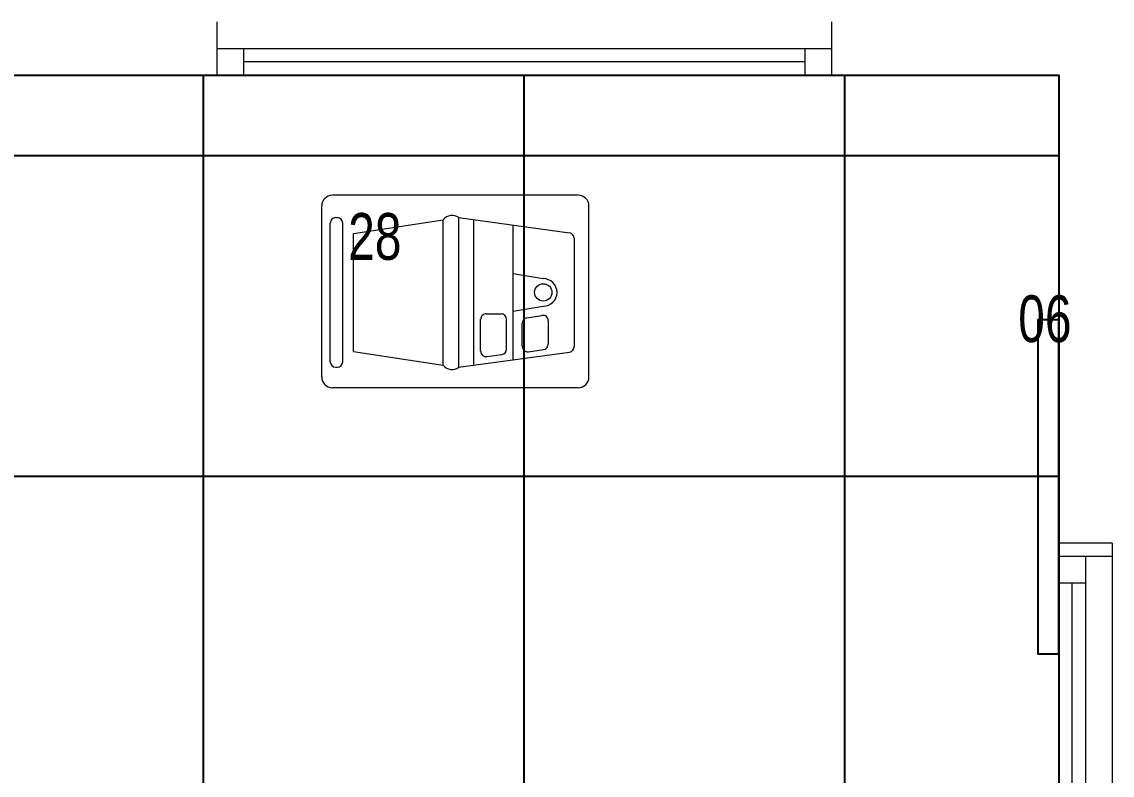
# Model space of a CAD drawing. Extents: x -509638 to 57327, y -29287 to 19916.
# Drawn here: x 12336 to 14376, y -4119 to -2710 of the extents above; entities that cross this region are included whole.
import ezdxf

# ---------------------------------------------------------------- set-up
doc = ezdxf.new("R2010")
doc.units = 0
doc.header["$LTSCALE"] = 0.25
doc.linetypes.add('DASHDOT', pattern=[25.4, 12.7, -6.35, 0, -6.35])
for name, color, linetype, lineweight in [('01-First Floor$0$72_EGR_EQP_TAG', 142, 'Continuous', 5), ('01-First Floor$0$Aluminum', 251, 'Continuous', 5), ('01-First Floor$0$LOADING', 253, 'Continuous', 5), ('01-First Floor$0$Walls', 251, 'Continuous', 5), ('E-LITE-CLNG-CNDT', 6, 'DASHDOT', 35), ('T-CABL-TRAY', 60, 'Continuous', 35)]:
    doc.layers.add(name, color=color, linetype=linetype, lineweight=lineweight)
doc.layers.add('01-First Floor$0$FALSE CEILING', color=251, linetype='Continuous')
doc.styles.add('01-First Floor$0$X3G_ENTITY_257CFD', font='swisscl.ttf', dxfattribs={"height": 200})

# ---------------------------------------------------------------- blocks, each defined once
blk = doc.blocks.new('*X157')
at = {"color": 0}
for p, q in [((5, 3), (5, 3)), ((5, 3), (5, 3)), ((5, 3), (5, 3)), ((5, 3), (5, 3)), ((5, 3), (5, 3)), ((5, 3), (5, 3)), ((5, 3), (5, 3)), ((5, 3), (5, 3)), ((5, 3), (5, 3)), ((5, 3), (5, 3)), ((5, 3), (5, 3)), ((5, 3), (5, 3)), ((5, 3), (5, 3)), ((5, 3), (5, 3)), ((5, 3), (5, 3)), ((5, 3), (5, 3)), ((5, 3), (5, 3)), ((5, 3), (5, 3)), ((5, 3), (5, 3)), ((5, 3), (5, 3)), ((5, 3), (5, 3)), ((5, 3), (5, 3)), ((5, 3), (5, 3)), ((5, 3), (5, 3)), ((5, 3), (5, 3)), ((5, 3), (5, 3)), ((5, 3), (5, 3)), ((5, 3), (5, 3)), ((5, 3), (5, 3)), ((5, 3), (5, 3)), ((5, 3), (5, 3)), ((5, 3), (5, 3)), ((5, 3), (5, 3)), ((5, 3), (5, 3)), ((5, 3), (5, 3)), ((5, 3), (5, 3)), ((5, 3), (5, 3)), ((5, 3), (5, 3)), ((5, 3), (5, 3)), ((5, 3), (5, 3)), ((5, 3), (5, 3)), ((5, 3), (5, 3)), ((5, 3), (5, 3)), ((5, 3), (5, 3)), ((5, 3), (5, 3)), ((5, 3), (5, 3)), ((5, 3), (5, 3)), ((5, 3), (5, 3)), ((5, 3), (5, 3)), ((5, 3), (5, 3)), ((5, 3), (5, 3)), ((5, 3), (5, 3)), ((5, 3), (5, 3)), ((5, 3), (5, 3)), ((5, 3), (5, 3)), ((5, 3), (5, 3)), ((5, 3), (5, 3)), ((5, 3), (5, 3)), ((5, 3), (5, 3)), ((5, 3), (5, 3)), ((5, 3), (5, 3)), ((5, 3), (5, 3)), ((5, 3), (5, 3)), ((5, 3), (5, 3)), ((5, 3), (5, 3)), ((5, 3), (5, 3)), ((6, 3), (5, 3)), ((5, 3), (5, 3)), ((6, 3), (5, 3)), ((5, 3), (5, 3)), ((6, 3), (5, 3)), ((5, 3), (5, 3)), ((6, 3), (5, 3)), ((5, 3), (5, 3)), ((5, 3), (5, 3)), ((5, 3), (5, 3)), ((5, 3), (5, 3)), ((5, 3), (5, 3)), ((5, 3), (5, 3)), ((5, 3), (5, 3)), ((5, 3), (5, 3)), ((5, 3), (5, 3)), ((5, 3), (5, 3)), ((5, 3), (5, 3)), ((5, 3), (5, 3)), ((5, 3), (5, 3)), ((5, 3), (5, 3)), ((5, 3), (5, 3)), ((5, 3), (5, 3)), ((5, 3), (5, 3)), ((5, 3), (5, 3)), ((5, 3), (5, 3)), ((5, 3), (5, 3)), ((5, 3), (5, 3)), ((5, 3), (5, 3)), ((5, 3), (5, 3)), ((6, 3), (6, 3)), ((6, 3), (6, 3)), ((6, 3), (6, 3)), ((6, 3), (6, 3)), ((6, 3), (6, 3)), ((6, 3), (6, 3)), ((6, 3), (6, 3)), ((6, 3), (6, 3)), ((6, 3), (6, 3)), ((6, 3), (6, 3)), ((6, 3), (6, 3)), ((6, 3), (6, 3)), ((6, 3), (6, 3)), ((6, 3), (6, 3)), ((6, 3), (6, 3)), ((6, 3), (6, 3)), ((6, 3), (6, 3)), ((6, 3), (6, 3)), ((6, 3), (6, 3)), ((6, 3), (6, 3)), ((6, 3), (6, 3)), ((6, 3), (6, 3)), ((6, 3), (6, 3)), ((6, 3), (6, 3)), ((6, 3), (6, 3)), ((6, 3), (6, 3)), ((6, 3), (6, 3)), ((6, 3), (6, 3)), ((6, 3), (6, 3)), ((6, 3), (6, 3)), ((6, 3), (6, 3)), ((6, 3), (6, 3)), ((6, 3), (6, 3)), ((6, 3), (6, 3)), ((6, 3), (6, 3)), ((6, 3), (6, 3)), ((6, 3), (6, 3)), ((6, 3), (6, 3)), ((6, 3), (6, 3)), ((6, 3), (6, 3)), ((6, 3), (6, 3)), ((6, 3), (6, 3)), ((6, 3), (6, 3)), ((6, 3), (6, 3)), ((6, 3), (6, 3)), ((6, 3), (6, 3)), ((6, 3), (6, 3)), ((6, 3), (6, 3)), ((6, 3), (6, 3)), ((6, 3), (6, 3)), ((6, 3), (6, 3)), ((6, 3), (6, 3)), ((6, 3), (6, 3)), ((6, 3), (6, 3)), ((6, 3), (6, 3)), ((6, 3), (6, 3)), ((6, 3), (6, 3)), ((6, 3), (6, 3)), ((6, 3), (6, 3)), ((6, 3), (6, 3)), ((6, 3), (6, 3)), ((6, 3), (6, 3)), ((6, 3), (6, 3)), ((6, 3), (6, 3)), ((6, 3), (6, 3)), ((6, 3), (6, 3)), ((6, 3), (6, 3)), ((6, 3), (6, 3)), ((6, 3), (6, 3)), ((6, 3), (6, 3)), ((6, 3), (6, 3)), ((6, 3), (6, 3)), ((6, 3), (6, 3)), ((6, 3), (6, 3)), ((6, 3), (6, 3)), ((6, 3), (6, 3)), ((6, 3), (6, 3)), ((6, 3), (6, 3)), ((6, 3), (6, 3)), ((6, 3), (6, 3)), ((6, 3), (6, 3)), ((6, 3), (6, 3)), ((6, 3), (6, 3)), ((6, 3), (6, 3)), ((6, 3), (6, 3)), ((6, 3), (6, 3)), ((6, 3), (6, 3)), ((6, 3), (6, 3)), ((6, 3), (6, 3)), ((6, 3), (6, 3)), ((6, 3), (6, 3)), ((6, 3), (6, 3)), ((6, 3), (6, 3)), ((6, 3), (6, 3)), ((6, 3), (6, 3)), ((6, 3), (6, 3)), ((6, 3), (6, 3)), ((6, 3), (6, 3)), ((6, 3), (6, 3)), ((6, 3), (6, 3)), ((6, 3), (6, 3)), ((6, 3), (6, 3)), ((6, 3), (6, 3)), ((6, 3), (6, 3)), ((6, 3), (6, 3)), ((6, 3), (6, 3)), ((6, 3), (6, 3)), ((6, 3), (6, 3)), ((6, 3), (6, 3)), ((6, 3), (6, 3)), ((6, 3), (6, 3)), ((6, 3), (6, 3)), ((6, 3), (6, 3)), ((6, 3), (6, 3)), ((6, 3), (6, 3)), ((6, 3), (6, 3)), ((6, 3), (6, 3)), ((6, 3), (6, 3)), ((6, 3), (6, 3)), ((6, 3), (6, 3)), ((6, 3), (6, 3)), ((6, 3), (6, 3)), ((6, 3), (6, 3)), ((6, 3), (6, 3)), ((6, 3), (6, 3)), ((6, 3), (6, 3)), ((6, 3), (6, 3)), ((6, 3), (6, 3)), ((6, 3), (6, 3)), ((6, 3), (6, 3)), ((6, 3), (6, 3)), ((6, 3), (6, 3)), ((6, 3), (6, 3)), ((6, 3), (6, 3)), ((6, 3), (6, 3)), ((6, 3), (6, 3)), ((6, 3), (6, 3)), ((6, 3), (6, 3)), ((6, 3), (6, 3)), ((6, 3), (6, 3)), ((6, 3), (6, 3)), ((6, 3), (6, 3)), ((6, 3), (6, 3)), ((6, 3), (6, 3)), ((6, 3), (6, 3)), ((6, 3), (6, 3)), ((6, 3), (6, 3)), ((6, 3), (6, 3)), ((6, 3), (6, 3)), ((6, 3), (6, 3)), ((6, 3), (6, 3)), ((6, 3), (6, 3)), ((6, 3), (6, 3)), ((6, 3), (6, 3)), ((6, 3), (6, 3)), ((6, 3), (6, 3)), ((6, 3), (6, 3)), ((6, 3), (6, 3)), ((6, 3), (6, 3)), ((6, 3), (6, 3)), ((6, 3), (6, 3)), ((6, 3), (6, 3)), ((6, 3), (6, 3)), ((6, 3), (6, 3)), ((6, 3), (6, 3)), ((6, 3), (6, 3)), ((6, 3), (6, 3)), ((6, 3), (6, 3)), ((6, 3), (6, 3)), ((6, 3), (6, 3)), ((6, 3), (6, 3)), ((6, 3), (6, 3)), ((6, 3), (6, 3)), ((6, 3), (6, 3)), ((6, 3), (6, 3)), ((6, 3), (6, 3)), ((6, 3), (6, 3)), ((6, 3), (6, 3)), ((6, 3), (6, 3)), ((6, 3), (6, 3)), ((6, 3), (6, 3)), ((6, 3), (6, 3)), ((6, 3), (6, 3)), ((6, 3), (6, 3)), ((6, 3), (6, 3)), ((6, 3), (6, 3)), ((6, 3), (6, 3)), ((6, 3), (6, 3)), ((6, 3), (6, 3)), ((6, 3), (6, 3)), ((6, 3), (6, 3)), ((6, 3), (6, 3)), ((6, 3), (6, 3)), ((6, 3), (6, 3)), ((6, 3), (6, 3)), ((6, 3), (6, 3)), ((6, 3), (6, 3)), ((6, 3), (6, 3)), ((6, 3), (6, 3)), ((6, 3), (6, 3)), ((6, 3), (6, 3)), ((6, 3), (6, 3)), ((6, 3), (6, 3)), ((6, 3), (6, 3)), ((6, 3), (5, 3)), ((6, 3), (5, 3)), ((6, 3), (5, 3)), ((6, 3), (5, 3)), ((6, 3), (5, 3)), ((6, 3), (6, 3)), ((6, 3), (6, 3)), ((6, 3), (6, 3)), ((6, 3), (6, 3)), ((6, 3), (6, 3)), ((6, 3), (6, 3)), ((6, 3), (6, 3)), ((6, 3), (6, 3)), ((6, 3), (6, 3)), ((6, 3), (6, 3)), ((6, 3), (6, 3)), ((6, 3), (6, 3)), ((6, 3), (6, 3)), ((6, 3), (6, 3)), ((6, 3), (6, 3)), ((6, 3), (6, 3)), ((6, 3), (6, 3)), ((6, 3), (6, 3)), ((6, 3), (6, 3)), ((6, 3), (6, 3)), ((6, 3), (6, 3)), ((6, 3), (6, 3)), ((6, 3), (6, 3)), ((6, 3), (6, 3)), ((6, 3), (6, 3)), ((6, 3), (6, 3)), ((6, 3), (6, 3)), ((6, 3), (6, 3)), ((6, 3), (6, 3)), ((6, 3), (6, 3)), ((6, 3), (6, 3)), ((6, 3), (6, 3)), ((6, 3), (6, 3)), ((6, 3), (6, 3)), ((6, 3), (6, 3)), ((6, 3), (6, 3)), ((6, 3), (6, 3)), ((6, 3), (6, 3)), ((6, 3), (6, 3)), ((6, 3), (6, 3)), ((6, 3), (6, 3)), ((6, 3), (6, 3)), ((6, 3), (6, 3)), ((6, 3), (6, 3)), ((6, 3), (6, 3)), ((6, 3), (6, 3)), ((6, 3), (6, 3)), ((6, 3), (6, 3)), ((6, 3), (6, 3)), ((6, 3), (6, 3)), ((6, 3), (6, 3)), ((6, 3), (6, 3)), ((6, 3), (6, 3)), ((6, 3), (6, 3)), ((6, 3), (6, 3)), ((6, 3), (6, 3)), ((6, 3), (6, 3)), ((6, 3), (6, 3)), ((6, 3), (6, 3)), ((6, 3), (6, 3)), ((6, 3), (6, 3)), ((6, 3), (6, 3)), ((6, 3), (6, 3)), ((6, 3), (6, 3)), ((6, 3), (6, 3)), ((6, 3), (6, 3)), ((6, 3), (6, 3)), ((6, 3), (6, 3)), ((6, 3), (6, 3)), ((6, 3), (6, 3)), ((6, 3), (6, 3)), ((6, 3), (6, 3)), ((6, 3), (6, 3)), ((6, 3), (6, 3)), ((6, 3), (6, 3)), ((6, 3), (6, 3)), ((6, 3), (6, 3)), ((6, 3), (6, 3)), ((6, 3), (6, 3)), ((6, 3), (6, 3)), ((6, 3), (6, 3)), ((6, 3), (6, 3)), ((6, 3), (6, 3)), ((6, 3), (6, 3)), ((6, 3), (6, 3)), ((6, 3), (6, 3)), ((6, 3), (6, 3)), ((6, 3), (6, 3)), ((6, 3), (6, 3)), ((6, 3), (6, 3)), ((6, 3), (6, 3)), ((6, 3), (6, 3)), ((6, 3), (6, 3)), ((6, 3), (6, 3)), ((6, 3), (6, 3)), ((6, 3), (6, 3)), ((6, 3), (6, 3)), ((6, 3), (6, 3)), ((6, 3), (6, 3)), ((6, 3), (6, 3)), ((6, 3), (6, 3)), ((6, 3), (6, 3)), ((6, 3), (6, 3)), ((6, 3), (6, 3)), ((6, 3), (6, 3)), ((6, 3), (6, 3)), ((6, 3), (6, 3)), ((6, 3), (6, 3)), ((6, 3), (6, 3)), ((6, 3), (6, 3)), ((6, 3), (6, 3)), ((6, 3), (6, 3)), ((6, 3), (6, 3)), ((6, 3), (6, 3)), ((6, 3), (6, 3)), ((6, 3), (6, 3)), ((6, 3), (6, 3)), ((6, 3), (6, 3)), ((6, 3), (6, 3)), ((6, 3), (6, 3)), ((6, 3), (6, 3)), ((6, 3), (6, 3)), ((6, 3), (6, 3)), ((6, 3), (6, 3)), ((6, 3), (6, 3)), ((6, 3), (6, 3)), ((6, 3), (6, 3)), ((6, 3), (6, 3)), ((6, 3), (6, 3)), ((6, 3), (6, 3)), ((6, 3), (6, 3)), ((6, 3), (6, 3)), ((6, 3), (6, 3)), ((6, 3), (6, 3)), ((6, 3), (6, 3)), ((6, 3), (6, 3)), ((6, 3), (6, 3)), ((6, 3), (6, 3)), ((6, 3), (6, 3)), ((6, 3), (6, 3)), ((6, 3), (6, 3)), ((6, 3), (6, 3)), ((6, 3), (6, 3)), ((6, 3), (6, 3)), ((6, 3), (6, 3)), ((6, 3), (6, 3)), ((6, 3), (6, 3)), ((6, 3), (6, 3)), ((6, 3), (6, 3)), ((6, 3), (6, 3)), ((6, 3), (6, 3)), ((6, 3), (6, 3)), ((6, 3), (6, 3)), ((6, 3), (6, 3)), ((6, 3), (6, 3)), ((6, 3), (6, 3)), ((6, 3), (6, 3)), ((6, 3), (6, 3)), ((6, 3), (6, 3)), ((6, 3), (6, 3)), ((6, 3), (6, 3)), ((6, 3), (6, 3)), ((6, 3), (6, 3)), ((6, 3), (6, 3)), ((6, 3), (6, 3)), ((6, 3), (6, 3)), ((6, 3), (6, 3)), ((6, 3), (6, 3)), ((6, 3), (6, 3)), ((6, 3), (6, 3)), ((6, 3), (6, 3)), ((6, 3), (6, 3)), ((6, 3), (6, 3)), ((6, 3), (6, 3)), ((6, 3), (6, 3)), ((6, 3), (6, 3)), ((6, 3), (6, 3)), ((6, 3), (6, 3)), ((6, 3), (6, 3)), ((6, 3), (6, 3)), ((6, 3), (6, 3)), ((6, 3), (6, 3)), ((6, 3), (6, 3)), ((6, 3), (6, 3)), ((6, 3), (6, 3)), ((6, 3), (6, 3)), ((6, 3), (6, 3)), ((6, 3), (6, 3)), ((6, 3), (6, 3)), ((6, 3), (6, 3)), ((6, 3), (6, 3)), ((6, 3), (6, 3)), ((6, 3), (6, 3)), ((6, 3), (6, 3)), ((6, 3), (6, 3)), ((6, 3), (6, 3)), ((6, 3), (6, 3)), ((6, 3), (6, 3)), ((6, 3), (6, 3)), ((6, 3), (6, 3)), ((6, 3), (6, 3)), ((6, 3), (6, 3)), ((6, 3), (6, 3)), ((6, 3), (6, 3)), ((6, 3), (6, 3)), ((6, 3), (6, 3)), ((6, 3), (6, 3)), ((6, 3), (6, 3)), ((6, 3), (6, 3)), ((6, 3), (6, 3)), ((6, 3), (6, 3)), ((6, 3), (6, 3)), ((6, 3), (6, 3)), ((6, 3), (6, 3)), ((6, 3), (6, 3)), ((6, 3), (6, 3)), ((6, 3), (6, 3)), ((6, 3), (6, 3)), ((6, 3), (6, 3)), ((6, 3), (6, 3)), ((6, 3), (6, 3)), ((6, 3), (6, 3)), ((6, 3), (6, 3)), ((6, 3), (6, 3)), ((6, 3), (6, 3)), ((6, 3), (6, 3)), ((6, 3), (6, 3)), ((6, 3), (6, 3)), ((6, 3), (6, 3)), ((6, 3), (6, 3)), ((6, 3), (6, 3)), ((6, 3), (6, 3)), ((6, 3), (6, 3)), ((6, 3), (6, 3)), ((6, 3), (6, 3)), ((6, 3), (6, 3)), ((6, 3), (6, 3)), ((6, 3), (6, 3)), ((6, 3), (6, 3)), ((6, 3), (6, 3)), ((6, 3), (6, 3)), ((6, 3), (6, 3)), ((6, 3), (6, 3)), ((6, 3), (6, 3)), ((6, 3), (6, 3)), ((6, 3), (6, 3)), ((6, 3), (6, 3)), ((6, 3), (6, 3)), ((6, 3), (6, 3)), ((6, 3), (6, 3)), ((6, 3), (6, 3)), ((6, 3), (6, 3)), ((6, 3), (6, 3)), ((6, 3), (6, 3)), ((6, 3), (6, 3)), ((6, 3), (6, 3)), ((6, 3), (6, 3)), ((6, 3), (6, 3)), ((6, 3), (6, 3)), ((6, 3), (6, 3)), ((6, 3), (6, 3)), ((6, 3), (6, 3)), ((6, 3), (6, 3)), ((6, 3), (6, 3)), ((6, 3), (6, 3)), ((6, 3), (6, 3)), ((6, 3), (6, 3)), ((6, 3), (6, 3)), ((6, 3), (6, 3)), ((6, 3), (6, 3)), ((6, 3), (6, 3)), ((6, 3), (6, 3)), ((6, 3), (6, 3)), ((6, 3), (6, 3)), ((6, 3), (6, 3)), ((6, 3), (6, 3)), ((6, 3), (6, 3)), ((6, 3), (6, 3)), ((6, 3), (6, 3)), ((6, 3), (6, 3)), ((6, 3), (6, 3)), ((6, 3), (6, 3)), ((6, 3), (6, 3)), ((6, 3), (6, 3)), ((6, 3), (6, 3)), ((6, 3), (6, 3)), ((6, 3), (6, 3)), ((6, 3), (6, 3)), ((6, 3), (6, 3)), ((6, 3), (6, 3)), ((6, 3), (6, 3)), ((6, 3), (6, 3)), ((6, 3), (6, 3)), ((6, 3), (6, 3)), ((6, 3), (6, 3)), ((6, 3), (6, 3)), ((6, 3), (6, 3)), ((6, 3), (6, 3)), ((6, 3), (6, 3)), ((6, 3), (6, 3)), ((6, 3), (6, 3)), ((6, 3), (6, 3)), ((6, 3), (6, 3)), ((6, 3), (6, 3)), ((6, 3), (6, 3)), ((6, 3), (6, 3)), ((6, 3), (6, 3)), ((6, 3), (6, 3)), ((6, 3), (6, 3)), ((6, 3), (6, 3)), ((6, 3), (6, 3)), ((6, 3), (6, 3)), ((6, 3), (6, 3)), ((6, 3), (6, 3)), ((6, 3), (6, 3)), ((6, 3), (6, 3)), ((6, 3), (6, 3))]:
    blk.add_line(p, q, dxfattribs=at)
blk = doc.blocks.new('*X158')
at = {"color": 0}
for p, q in [((13, 1), (13, 1)), ((13, 1), (13, 1)), ((13, 1), (13, 1)), ((13, 1), (13, 1)), ((13, 1), (13, 1)), ((13, 1), (13, 1)), ((13, 1), (13, 1)), ((13, 1), (13, 1)), ((13, 1), (13, 1)), ((13, 1), (13, 1)), ((13, 1), (13, 1)), ((13, 1), (13, 1)), ((13, 1), (13, 1)), ((13, 1), (13, 1)), ((13, 1), (13, 1)), ((13, 1), (14, 1)), ((13, 1), (14, 1)), ((13, 1), (14, 1)), ((13, 1), (13, 1)), ((13, 1), (13, 1)), ((13, 1), (13, 1)), ((13, 1), (13, 1)), ((13, 1), (13, 1)), ((13, 1), (13, 1)), ((13, 1), (13, 1)), ((13, 1), (13, 1)), ((13, 1), (13, 1)), ((13, 1), (13, 1)), ((13, 1), (13, 1)), ((13, 1), (13, 1)), ((13, 1), (13, 1)), ((13, 1), (13, 1)), ((13, 1), (13, 1)), ((13, 1), (13, 1)), ((13, 1), (13, 1)), ((13, 1), (13, 1)), ((13, 1), (13, 1)), ((13, 1), (13, 1)), ((13, 1), (13, 1)), ((13, 1), (13, 1)), ((13, 1), (13, 1)), ((13, 1), (13, 1)), ((13, 1), (13, 1)), ((13, 1), (13, 1)), ((13, 1), (13, 1)), ((13, 1), (13, 1)), ((13, 1), (13, 1)), ((13, 1), (13, 1)), ((13, 1), (13, 1)), ((13, 1), (13, 1)), ((13, 1), (13, 1)), ((13, 1), (13, 1)), ((13, 1), (13, 1)), ((13, 1), (13, 1)), ((13, 1), (13, 1)), ((13, 1), (13, 1)), ((13, 1), (13, 1)), ((13, 1), (13, 1)), ((13, 1), (13, 1)), ((13, 1), (13, 1)), ((13, 1), (13, 1)), ((13, 1), (13, 1)), ((13, 1), (13, 1)), ((13, 1), (13, 1)), ((13, 1), (13, 1)), ((13, 1), (13, 1)), ((13, 1), (13, 1)), ((13, 1), (13, 1)), ((13, 1), (13, 1)), ((13, 1), (13, 1)), ((13, 1), (13, 1)), ((13, 1), (13, 1)), ((13, 1), (13, 1)), ((13, 1), (13, 1)), ((13, 1), (13, 1)), ((13, 1), (13, 1)), ((13, 1), (13, 1)), ((13, 1), (13, 1)), ((13, 1), (13, 1)), ((13, 1), (13, 1)), ((13, 1), (13, 1)), ((13, 1), (13, 1)), ((13, 1), (13, 1)), ((13, 1), (13, 1)), ((13, 1), (13, 1)), ((13, 1), (13, 1)), ((13, 1), (13, 1)), ((13, 1), (13, 1)), ((13, 1), (13, 1)), ((13, 1), (13, 1)), ((13, 1), (13, 1)), ((13, 1), (13, 1)), ((13, 1), (13, 1)), ((13, 1), (13, 1)), ((13, 1), (13, 1)), ((13, 1), (13, 1)), ((13, 1), (13, 1)), ((13, 1), (13, 1)), ((13, 1), (13, 1)), ((13, 1), (13, 1)), ((13, 1), (13, 1)), ((13, 1), (13, 1)), ((13, 1), (13, 1)), ((13, 1), (13, 1)), ((13, 1), (13, 1)), ((13, 1), (13, 1)), ((13, 1), (13, 1)), ((13, 1), (13, 1)), ((13, 1), (13, 1)), ((13, 1), (13, 1)), ((13, 1), (13, 1)), ((13, 1), (13, 1)), ((13, 1), (13, 1)), ((13, 1), (13, 1)), ((13, 1), (13, 1)), ((13, 1), (13, 1)), ((13, 1), (13, 1)), ((13, 1), (13, 1)), ((13, 1), (13, 1)), ((13, 1), (13, 1)), ((13, 1), (13, 1)), ((13, 1), (13, 1)), ((13, 1), (13, 1)), ((13, 1), (14, 1)), ((13, 0), (13, 0)), ((13, 0), (13, 0)), ((13, 0), (13, 0)), ((13, 0), (13, 0)), ((13, 0), (13, 0)), ((13, 0), (13, 0)), ((13, 0), (13, 0)), ((13, 0), (13, 0)), ((13, 0), (13, 0)), ((13, 0), (13, 0)), ((13, 0), (13, 0)), ((13, 0), (13, 0)), ((13, 0), (13, 0)), ((13, 0), (13, 0)), ((13, 0), (13, 0)), ((13, 0), (13, 0)), ((13, 0), (13, 0)), ((13, 0), (13, 0)), ((13, 0), (13, 0)), ((13, 0), (13, 0)), ((13, 0), (13, 0)), ((13, 0), (13, 0)), ((13, 0), (13, 0)), ((13, 0), (13, 0)), ((13, 0), (13, 0)), ((13, 0), (13, 0)), ((13, 0), (13, 0)), ((13, 0), (13, 0)), ((13, 0), (13, 0)), ((13, 0), (13, 0)), ((13, 0), (13, 0)), ((13, 0), (13, 0)), ((13, 0), (13, 0)), ((13, 0), (13, 0)), ((13, 0), (13, 0)), ((13, 0), (13, 0)), ((13, 0), (13, 0)), ((13, 0), (13, 0)), ((13, 0), (13, 0)), ((13, 0), (13, 0)), ((13, 0), (13, 0)), ((13, 0), (13, 0)), ((13, 0), (13, 0)), ((13, 0), (13, 0)), ((13, 0), (13, 0)), ((13, 0), (13, 0)), ((13, 0), (13, 0)), ((13, 0), (13, 0)), ((13, 0), (14, 0)), ((13, 0), (14, 0)), ((13, 0), (13, 0)), ((13, 0), (14, 0)), ((14, 1), (14, 1)), ((14, 1), (14, 1)), ((14, 1), (14, 1)), ((14, 1), (14, 1)), ((14, 1), (14, 1)), ((14, 1), (14, 1)), ((14, 1), (14, 1)), ((14, 1), (14, 1)), ((14, 1), (14, 1)), ((14, 1), (14, 1)), ((14, 1), (14, 1)), ((14, 1), (14, 1)), ((14, 1), (14, 1)), ((14, 1), (14, 1)), ((14, 1), (14, 1)), ((14, 1), (14, 1)), ((14, 1), (14, 1)), ((14, 1), (14, 1)), ((14, 1), (14, 1)), ((14, 1), (14, 1)), ((14, 1), (14, 1)), ((14, 1), (14, 1)), ((14, 1), (14, 1)), ((14, 1), (14, 1)), ((14, 1), (14, 1)), ((14, 1), (14, 1)), ((14, 1), (14, 1)), ((14, 1), (14, 1)), ((14, 1), (14, 1)), ((14, 1), (14, 1)), ((14, 1), (14, 1)), ((14, 1), (14, 1)), ((14, 1), (14, 1)), ((14, 1), (14, 1)), ((14, 1), (14, 1)), ((14, 1), (14, 1)), ((14, 1), (14, 1)), ((14, 1), (14, 1)), ((14, 1), (14, 1)), ((14, 1), (14, 1)), ((14, 1), (14, 1)), ((14, 1), (14, 1)), ((14, 1), (14, 1)), ((14, 1), (14, 1)), ((14, 1), (14, 1)), ((14, 1), (14, 1)), ((14, 1), (14, 1)), ((14, 1), (14, 1)), ((14, 1), (14, 1)), ((14, 1), (14, 1)), ((14, 1), (14, 1)), ((14, 1), (14, 1)), ((14, 1), (14, 1)), ((14, 1), (14, 1)), ((14, 1), (14, 1)), ((14, 1), (14, 1)), ((14, 1), (14, 1)), ((14, 1), (14, 1)), ((14, 1), (14, 1)), ((14, 1), (14, 1)), ((14, 1), (14, 1)), ((14, 1), (14, 1)), ((14, 1), (14, 1)), ((14, 1), (14, 1)), ((14, 1), (14, 1)), ((14, 1), (14, 1)), ((14, 1), (14, 1)), ((14, 1), (14, 1)), ((14, 1), (14, 1)), ((14, 1), (14, 1)), ((14, 1), (14, 1)), ((14, 1), (14, 1)), ((14, 1), (14, 1)), ((14, 1), (14, 1)), ((14, 1), (14, 1)), ((14, 1), (14, 1)), ((14, 1), (14, 1)), ((14, 1), (14, 1)), ((14, 1), (14, 1)), ((14, 1), (14, 1)), ((14, 1), (14, 1)), ((14, 1), (14, 1)), ((14, 1), (14, 1)), ((14, 1), (14, 1)), ((14, 1), (14, 1)), ((14, 1), (14, 1)), ((14, 1), (14, 1)), ((14, 1), (14, 1)), ((14, 1), (14, 1)), ((14, 1), (14, 1)), ((14, 1), (14, 1)), ((14, 1), (14, 1)), ((14, 1), (14, 1)), ((14, 1), (14, 1)), ((14, 0), (14, 0)), ((14, 0), (14, 0)), ((14, 0), (14, 0)), ((14, 0), (14, 0)), ((14, 0), (14, 0)), ((14, 0), (14, 0)), ((14, 0), (14, 0)), ((14, 0), (14, 0)), ((14, 0), (14, 0)), ((14, 0), (14, 0)), ((14, 0), (14, 0)), ((14, 0), (14, 0)), ((14, 0), (14, 0)), ((14, 0), (14, 0)), ((14, 0), (14, 0)), ((14, 0), (14, 0)), ((14, 0), (14, 0)), ((14, 0), (14, 0)), ((14, 0), (14, 0)), ((14, 0), (14, 0)), ((14, 0), (14, 0)), ((14, 0), (14, 0)), ((14, 0), (14, 0)), ((14, 0), (14, 0)), ((14, 0), (14, 0)), ((14, 0), (14, 0)), ((14, 0), (14, 0)), ((14, 0), (14, 0)), ((14, 0), (14, 0)), ((14, 0), (14, 0)), ((14, 0), (14, 0)), ((14, 0), (14, 0)), ((14, 0), (14, 0)), ((14, 0), (14, 0)), ((14, 0), (14, 0)), ((14, 0), (14, 0)), ((14, 0), (14, 0)), ((14, 0), (14, 0)), ((14, 0), (14, 0)), ((14, 0), (14, 0)), ((14, 0), (14, 0)), ((14, 0), (14, 0)), ((14, 0), (14, 0)), ((14, 0), (14, 0)), ((14, 0), (14, 0)), ((14, 0), (14, 0)), ((14, 0), (14, 0)), ((14, 0), (14, 0)), ((13, 0), (13, 0)), ((13, 0), (14, 0)), ((13, 0), (13, 0)), ((13, 0), (14, 0)), ((13, 0), (13, 0)), ((13, 0), (14, 0)), ((13, 0), (13, 0)), ((13, 0), (13, 0)), ((13, 0), (13, 0)), ((13, 0), (13, 0)), ((13, 0), (14, 0)), ((13, 0), (13, 0)), ((13, 0), (14, 0)), ((13, 0), (13, 0)), ((13, 0), (14, 0)), ((13, 0), (13, 0)), ((13, 0), (14, 0)), ((13, 0), (13, 0)), ((13, 0), (14, 0)), ((13, 0), (13, 0)), ((13, 0), (14, 0)), ((13, 0), (13, 0)), ((13, 0), (14, 0)), ((13, 0), (13, 0)), ((13, 0), (13, 0)), ((13, 0), (13, 0)), ((13, 0), (14, 0)), ((13, 0), (13, 0)), ((13, 0), (14, 0)), ((13, 0), (13, 0)), ((13, 0), (14, 0)), ((13, 0), (13, 0)), ((13, 0), (14, 0)), ((13, 0), (13, 0)), ((13, 0), (13, 0)), ((13, 0), (13, 0)), ((13, 0), (13, 0)), ((13, 0), (13, 0)), ((13, 0), (13, 0)), ((13, 0), (13, 0)), ((13, 0), (13, 0)), ((13, 0), (13, 0)), ((13, 0), (13, 0)), ((13, 0), (13, 0)), ((13, 0), (13, 0)), ((13, 0), (13, 0)), ((13, 0), (13, 0)), ((13, 0), (13, 0)), ((13, 0), (13, 0)), ((13, 0), (13, 0)), ((13, 0), (13, 0)), ((13, 0), (13, 0)), ((13, 0), (13, 0)), ((13, 0), (13, 0)), ((13, 0), (13, 0)), ((13, 0), (13, 0)), ((13, 0), (13, 0)), ((13, 0), (13, 0)), ((13, 0), (13, 0)), ((13, 0), (13, 0)), ((13, 0), (13, 0)), ((13, 0), (13, 0)), ((13, 0), (13, 0)), ((13, 0), (13, 0)), ((13, -1), (13, -1)), ((13, -1), (13, -1)), ((13, -1), (13, -1)), ((13, -1), (13, -1)), ((13, -1), (13, -1)), ((13, -1), (14, -1)), ((13, -1), (13, -1)), ((14, 0), (14, 0)), ((14, 0), (14, 0)), ((14, 0), (14, 0)), ((14, 0), (14, 0)), ((14, 0), (14, 0)), ((14, 0), (14, 0)), ((14, 0), (14, 0)), ((14, 0), (14, 0)), ((14, 0), (14, 0)), ((14, 0), (14, 0)), ((14, 0), (14, 0)), ((14, 0), (14, 0)), ((14, 0), (14, 0)), ((14, 0), (14, 0)), ((14, 0), (14, 0)), ((13, 0), (14, 0)), ((14, 0), (14, 0)), ((14, 0), (14, 0)), ((14, 0), (14, 0)), ((14, 0), (14, 0)), ((14, 0), (14, 0)), ((14, 0), (14, 0)), ((14, 0), (14, 0)), ((14, 0), (14, 0)), ((14, 0), (14, 0)), ((14, 0), (14, 0)), ((14, 0), (14, 0)), ((14, 0), (14, 0)), ((14, 0), (14, 0)), ((14, 0), (14, 0)), ((14, 0), (14, 0)), ((14, 0), (14, 0)), ((14, 0), (14, 0)), ((14, 0), (14, 0)), ((14, 0), (14, 0)), ((14, 0), (14, 0)), ((14, 0), (14, 0)), ((14, 0), (14, 0)), ((14, 0), (14, 0)), ((14, 0), (14, 0)), ((14, 0), (14, 0)), ((14, 0), (14, 0)), ((14, 0), (14, 0)), ((14, 0), (14, 0)), ((14, 0), (14, 0)), ((14, 0), (14, 0)), ((14, 0), (14, 0)), ((14, 0), (14, 0)), ((14, 0), (14, 0)), ((14, 0), (14, 0)), ((14, -1), (14, -1)), ((14, -1), (14, -1)), ((14, -1), (14, -1)), ((14, -1), (14, -1)), ((14, -1), (14, -1))]:
    blk.add_line(p, q, dxfattribs=at)
blk = doc.blocks.new('01-First Floor$0$ME13380B-P')
for p, q in [((-0.16, 0.5), (0.16, 0.5)), ((-0.18, 0.02), (-0.18, 0.48)), ((-0.1418, 0.4738), (-0.1418, 0.4709)), ((-0.1316, 0.484), (0.1279, 0.484)), ((0.1382, 0.4738), (0.1382, 0.4709)), ((0.18, 0.02), (0.18, 0.48)), ((-0.1316, 0.4607), (0.1279, 0.4607)), ((-0.1121, 0.4407), (-0.1379, 0.2729)), ((-0.1121, 0.4407), (0.1084, 0.4407)), ((0.1084, 0.4407), (0.1342, 0.2729)), ((-0.1379, 0.2729), (0.1342, 0.2729)), ((-0.1418, 0.244), (-0.1133, 0.0362)), ((-0.1417, 0.2432), (0.138, 0.2432)), ((0.1382, 0.244), (0.1096, 0.0362)), ((-0.1379, 0.2151), (0.1342, 0.2151)), ((-0.122, 0.1909), (-0.1181, 0.163)), ((-0.1118, 0.2026), (-0.0521, 0.2026)), ((-0.0418, 0.1923), (-0.0418, 0.1644)), ((-0.108, 0.1541), (-0.0521, 0.1541)), ((-0.1278, 0.1416), (0.1241, 0.1416)), ((-0.1026, 0.1248), (-0.0597, 0.1248)), ((-0.0371, 0.1416), (-0.0277, 0.0855)), ((0.0334, 0.1416), (0.024, 0.0855)), ((-0.1128, 0.1131), (-0.1089, 0.0849)), ((-0.0496, 0.1162), (-0.0448, 0.088)), ((-0.0549, 0.076), (-0.0988, 0.076)), ((-0.1032, 0.0273), (0.0995, 0.0273)), ((-0.16, 0), (0.16, 0))]:
    blk.add_line(p, q)
for points in [[(0.1084, 0.4407), (0.1084, 0.4407), (0.1084, 0.4407), (0.1084, 0.4407), (0.1084, 0.4407), (0.1084, 0.4407), (0.1084, 0.4407), (0.1084, 0.4407), (0.1084, 0.4407), (0.1084, 0.4407), (0.1084, 0.4407), (0.1084, 0.4407), (0.1084, 0.4407), (0.1084, 0.4407), (0.1084, 0.4407), (0.1084, 0.4407), (0.1084, 0.4407), (0.1084, 0.4407), (0.1084, 0.4407), (0.1084, 0.4407), (0.1084, 0.4407), (0.1084, 0.4407), (0.1084, 0.4407), (0.1084, 0.4407), (0.1084, 0.4407), (0.1084, 0.4407), (0.1084, 0.4407), (0.1084, 0.4407), (0.1084, 0.4407), (0.1084, 0.4407), (0.1084, 0.4407), (0.1084, 0.4407), (0.1084, 0.4407), (0.1084, 0.4407), (0.1084, 0.4407), (0.1084, 0.4407), (0.1084, 0.4407), (0.1084, 0.4407), (0.1084, 0.4407), (0.1084, 0.4407), (0.1084, 0.4407), (0.1084, 0.4407), (0.1084, 0.4407), (0.1084, 0.4407), (0.1084, 0.4407), (0.1084, 0.4407), (0.1084, 0.4407), (0.1084, 0.4407), (0.1084, 0.4407), (0.1084, 0.4407), (0.1084, 0.4407), (0.1084, 0.4407), (0.1084, 0.4407), (0.1084, 0.4407), (0.1084, 0.4407), (0.1084, 0.4407), (0.1084, 0.4407), (0.1084, 0.4407), (0.1084, 0.4407), (0.1084, 0.4407), (0.1084, 0.4407), (0.1084, 0.4407), (0.1084, 0.4407), (0.1084, 0.4407), (0.1084, 0.4407), (0.1084, 0.4407), (0.1084, 0.4407), (0.1084, 0.4407), (0.1084, 0.4407), (0.1084, 0.4407), (0.1084, 0.4407), (0.1084, 0.4407), (0.1084, 0.4407), (0.1084, 0.4407), (0.1084, 0.4407), (0.1084, 0.4407), (0.1084, 0.4407), (0.1084, 0.4407), (0.1084, 0.4407), (0.1084, 0.4407), (0.1084, 0.4407), (0.1084, 0.4407), (0.1084, 0.4407), (0.1084, 0.4407), (0.1084, 0.4407), (0.1084, 0.4407), (0.1084, 0.4407), (0.1084, 0.4407), (0.1084, 0.4407), (0.1084, 0.4407), (0.1084, 0.4407), (0.1084, 0.4407), (0.1084, 0.4407), (0.1084, 0.4407), (0.1084, 0.4407), (0.1084, 0.4407), (0.1084, 0.4407), (0.1084, 0.4407), (0.1084, 0.4407), (0.1084, 0.4407), (0.1084, 0.4407), (0.1084, 0.4407), (0.1084, 0.4407), (0.1084, 0.4407), (0.1084, 0.4407), (0.1084, 0.4407), (0.1084, 0.4407), (0.1084, 0.4407), (0.1084, 0.4407), (0.1084, 0.4407), (0.1084, 0.4407), (0.1084, 0.4407), (0.1084, 0.4407), (0.1084, 0.4407), (0.1084, 0.4407), (0.1084, 0.4407), (0.1084, 0.4407), (0.1084, 0.4407), (0.1084, 0.4407), (0.1084, 0.4407), (0.1084, 0.4407), (0.1084, 0.4407), (0.1084, 0.4407), (0.1084, 0.4407), (0.1084, 0.4407), (0.1084, 0.4407), (0.1084, 0.4407), (0.1084, 0.4407), (0.1084, 0.4407), (0.1084, 0.4407), (0.1084, 0.4407), (0.1084, 0.4407), (0.1084, 0.4407), (0.1084, 0.4407), (0.1084, 0.4407), (0.1084, 0.4407), (0.1084, 0.4407), (0.1084, 0.4407), (0.1084, 0.4407), (0.1084, 0.4407), (0.1084, 0.4407), (0.1084, 0.4407), (0.1084, 0.4407), (0.1084, 0.4407), (0.1084, 0.4407), (0.1084, 0.4407), (0.1084, 0.4407), (0.1084, 0.4407), (0.1084, 0.4407), (0.1084, 0.4407), (0.1084, 0.4407), (0.1084, 0.4407), (0.1084, 0.4407), (0.1084, 0.4407), (0.1084, 0.4407), (0.1084, 0.4407), (0.1084, 0.4407), (0.1084, 0.4407), (0.1084, 0.4407), (0.1084, 0.4407), (0.1084, 0.4407), (0.1084, 0.4407), (0.1084, 0.4407), (0.1084, 0.4407), (0.1084, 0.4407), (0.1084, 0.4407), (0.1084, 0.4407), (0.1084, 0.4407), (0.1084, 0.4407), (0.1084, 0.4407), (0.1084, 0.4407), (0.1084, 0.4407), (0.1084, 0.4407), (0.1084, 0.4407), (0.1084, 0.4407), (0.1084, 0.4407), (0.1084, 0.4407), (0.1084, 0.4407), (0.1084, 0.4407), (0.1084, 0.4407), (0.1084, 0.4407), (0.1084, 0.4407), (0.1084, 0.4407), (0.1084, 0.4407), (0.1084, 0.4407), (0.1084, 0.4407), (0.1084, 0.4407), (0.1084, 0.4407), (0.1084, 0.4407), (0.1084, 0.4407), (0.1084, 0.4407), (0.1084, 0.4407), (0.1084, 0.4407), (0.1084, 0.4407), (0.1084, 0.4407), (0.1084, 0.4407), (0.1084, 0.4407), (0.1084, 0.4407), (0.1084, 0.4407), (0.1084, 0.4407), (0.1084, 0.4407), (0.1084, 0.4407), (0.1084, 0.4407), (0.1084, 0.4407), (0.1084, 0.4407), (0.1084, 0.4407), (0.1084, 0.4407), (0.1084, 0.4407), (0.1084, 0.4407), (0.1084, 0.4407), (0.1084, 0.4407), (0.1084, 0.4407), (0.1084, 0.4407), (0.1084, 0.4407), (0.1084, 0.4407), (0.1084, 0.4407), (0.1084, 0.4407), (0.1084, 0.4407), (0.1084, 0.4407), (0.1084, 0.4407), (0.1084, 0.4407), (0.1084, 0.4407), (0.1084, 0.4407), (0.1084, 0.4407), (0.1084, 0.4407), (0.1084, 0.4407), (0.1084, 0.4407), (0.1084, 0.4407), (0.1084, 0.4407), (0.1084, 0.4407), (0.1084, 0.4407), (0.1084, 0.4407), (0.1084, 0.4407), (0.1084, 0.4407), (0.1084, 0.4407), (0.1084, 0.4407), (0.1084, 0.4407), (0.1084, 0.4407), (0.1084, 0.4407), (0.1084, 0.4407), (0.1084, 0.4407), (0.1084, 0.4407), (0.1084, 0.4407), (0.1084, 0.4407), (0.1084, 0.4407), (0.1084, 0.4407), (0.1084, 0.4407), (0.1084, 0.4407), (0.1084, 0.4407), (0.1084, 0.4407), (0.1084, 0.4407), (0.1084, 0.4407), (0.1084, 0.4407), (0.1084, 0.4407), (0.1084, 0.4407), (0.1084, 0.4407), (0.1084, 0.4407), (0.1084, 0.4407), (0.1084, 0.4407), (0.1084, 0.4407), (0.1084, 0.4407), (0.1084, 0.4407), (0.1084, 0.4407), (0.1084, 0.4407), (0.1084, 0.4407), (0.1084, 0.4407), (0.1084, 0.4407), (0.1084, 0.4407), (0.1084, 0.4407), (0.1084, 0.4407), (0.1084, 0.4407), (0.1084, 0.4407), (0.1084, 0.4407), (0.1084, 0.4407), (0.1084, 0.4407), (0.1084, 0.4407), (0.1084, 0.4407)], [(0.1084, 0.4407), (0.1084, 0.4407), (0.1084, 0.4407), (0.1084, 0.4407), (0.1084, 0.4407), (0.1084, 0.4407), (0.1084, 0.4407), (0.1084, 0.4407), (0.1084, 0.4407), (0.1084, 0.4407), (0.1084, 0.4407), (0.1084, 0.4407), (0.1084, 0.4407), (0.1084, 0.4407), (0.1084, 0.4407), (0.1084, 0.4407), (0.1084, 0.4407), (0.1084, 0.4407), (0.1084, 0.4407), (0.1084, 0.4407), (0.1084, 0.4407), (0.1084, 0.4407), (0.1084, 0.4407), (0.1084, 0.4407), (0.1084, 0.4407), (0.1084, 0.4407), (0.1084, 0.4407), (0.1084, 0.4407), (0.1084, 0.4407), (0.1084, 0.4407), (0.1084, 0.4407), (0.1084, 0.4407), (0.1084, 0.4407), (0.1084, 0.4407), (0.1084, 0.4407), (0.1084, 0.4407), (0.1084, 0.4407), (0.1084, 0.4407), (0.1084, 0.4407), (0.1084, 0.4407), (0.1084, 0.4407), (0.1084, 0.4407), (0.1084, 0.4407), (0.1084, 0.4407), (0.1084, 0.4407), (0.1084, 0.4407), (0.1084, 0.4407), (0.1084, 0.4407), (0.1084, 0.4407), (0.1084, 0.4407), (0.1084, 0.4407), (0.1084, 0.4407), (0.1084, 0.4407), (0.1084, 0.4407), (0.1084, 0.4407), (0.1084, 0.4407), (0.1084, 0.4407), (0.1084, 0.4407), (0.1084, 0.4407), (0.1084, 0.4407), (0.1084, 0.4407), (0.1084, 0.4407), (0.1084, 0.4407), (0.1084, 0.4407), (0.1084, 0.4407), (0.1084, 0.4407), (0.1084, 0.4407), (0.1084, 0.4407), (0.1084, 0.4407), (0.1084, 0.4407), (0.1084, 0.4407), (0.1084, 0.4407), (0.1084, 0.4407), (0.1084, 0.4407), (0.1084, 0.4407), (0.1084, 0.4407), (0.1084, 0.4407), (0.1084, 0.4407), (0.1084, 0.4407), (0.1084, 0.4407), (0.1084, 0.4407), (0.1084, 0.4407), (0.1084, 0.4407), (0.1084, 0.4407), (0.1084, 0.4407), (0.1084, 0.4407), (0.1084, 0.4407), (0.1084, 0.4407), (0.1084, 0.4407), (0.1084, 0.4407), (0.1084, 0.4407), (0.1084, 0.4407), (0.1084, 0.4407), (0.1084, 0.4407), (0.1084, 0.4407), (0.1084, 0.4407), (0.1084, 0.4407), (0.1084, 0.4407), (0.1084, 0.4407), (0.1084, 0.4407), (0.1084, 0.4407), (0.1084, 0.4407), (0.1084, 0.4407), (0.1084, 0.4407), (0.1084, 0.4407), (0.1084, 0.4407), (0.1084, 0.4407), (0.1084, 0.4407), (0.1084, 0.4407), (0.1084, 0.4407), (0.1084, 0.4407), (0.1084, 0.4407), (0.1084, 0.4407), (0.1084, 0.4407), (0.1084, 0.4407), (0.1084, 0.4407), (0.1084, 0.4407), (0.1084, 0.4407), (0.1084, 0.4407), (0.1084, 0.4407), (0.1084, 0.4407), (0.1084, 0.4407), (0.1084, 0.4407), (0.1084, 0.4407), (0.1084, 0.4407), (0.1084, 0.4407), (0.1084, 0.4407), (0.1084, 0.4407), (0.1084, 0.4407), (0.1084, 0.4407), (0.1084, 0.4407), (0.1084, 0.4407), (0.1084, 0.4407), (0.1084, 0.4407), (0.1084, 0.4407), (0.1084, 0.4407), (0.1084, 0.4407), (0.1084, 0.4407), (0.1084, 0.4407), (0.1084, 0.4407), (0.1084, 0.4407), (0.1084, 0.4407), (0.1084, 0.4407), (0.1084, 0.4407), (0.1084, 0.4407), (0.1084, 0.4407), (0.1084, 0.4407), (0.1084, 0.4407), (0.1084, 0.4407), (0.1084, 0.4407), (0.1084, 0.4407), (0.1084, 0.4407), (0.1084, 0.4407), (0.1084, 0.4407), (0.1084, 0.4407), (0.1084, 0.4407), (0.1084, 0.4407), (0.1084, 0.4407), (0.1084, 0.4407), (0.1084, 0.4407), (0.1084, 0.4407), (0.1084, 0.4407), (0.1084, 0.4407), (0.1084, 0.4407), (0.1084, 0.4407), (0.1084, 0.4407), (0.1084, 0.4407), (0.1084, 0.4407), (0.1084, 0.4407), (0.1084, 0.4407), (0.1084, 0.4407), (0.1084, 0.4407), (0.1084, 0.4407), (0.1084, 0.4407), (0.1084, 0.4407), (0.1084, 0.4407), (0.1084, 0.4407), (0.1084, 0.4407), (0.1084, 0.4407), (0.1084, 0.4407), (0.1084, 0.4407), (0.1084, 0.4407), (0.1084, 0.4407), (0.1084, 0.4407), (0.1084, 0.4407), (0.1084, 0.4407), (0.1084, 0.4407), (0.1084, 0.4407), (0.1084, 0.4407), (0.1084, 0.4407), (0.1084, 0.4407), (0.1084, 0.4407), (0.1084, 0.4407), (0.1084, 0.4407), (0.1084, 0.4407), (0.1084, 0.4407), (0.1084, 0.4407), (0.1084, 0.4407), (0.1084, 0.4407), (0.1084, 0.4407), (0.1084, 0.4407), (0.1084, 0.4407), (0.1084, 0.4407), (0.1084, 0.4407), (0.1084, 0.4407), (0.1084, 0.4407), (0.1084, 0.4407), (0.1084, 0.4407), (0.1084, 0.4407), (0.1084, 0.4407), (0.1084, 0.4407), (0.1084, 0.4407), (0.1084, 0.4407), (0.1084, 0.4407), (0.1084, 0.4407), (0.1084, 0.4407), (0.1084, 0.4407), (0.1084, 0.4407), (0.1084, 0.4407)], [(0.1084, 0.4407), (0.1084, 0.4407), (0.1084, 0.4407), (0.1084, 0.4407), (0.1084, 0.4407), (0.1084, 0.4407), (0.1084, 0.4407), (0.1084, 0.4407), (0.1084, 0.4407), (0.1084, 0.4407), (0.1084, 0.4407), (0.1084, 0.4407), (0.1084, 0.4407), (0.1084, 0.4407), (0.1084, 0.4407), (0.1084, 0.4407), (0.1084, 0.4407), (0.1084, 0.4407), (0.1084, 0.4407), (0.1084, 0.4407), (0.1084, 0.4407), (0.1084, 0.4407), (0.1084, 0.4407), (0.1084, 0.4407), (0.1084, 0.4407), (0.1084, 0.4407), (0.1084, 0.4407), (0.1084, 0.4407), (0.1084, 0.4407), (0.1084, 0.4407), (0.1084, 0.4407), (0.1084, 0.4407), (0.1084, 0.4407), (0.1084, 0.4407), (0.1084, 0.4407), (0.1084, 0.4407), (0.1084, 0.4407), (0.1084, 0.4407), (0.1084, 0.4407), (0.1084, 0.4407), (0.1084, 0.4407), (0.1084, 0.4407), (0.1084, 0.4407), (0.1084, 0.4407), (0.1084, 0.4407), (0.1084, 0.4407), (0.1084, 0.4407), (0.1084, 0.4407), (0.1084, 0.4407), (0.1084, 0.4407), (0.1084, 0.4407), (0.1084, 0.4407), (0.1084, 0.4407), (0.1084, 0.4407), (0.1084, 0.4407), (0.1084, 0.4407), (0.1084, 0.4407), (0.1084, 0.4407), (0.1084, 0.4407), (0.1084, 0.4407), (0.1084, 0.4407), (0.1084, 0.4407), (0.1084, 0.4407), (0.1084, 0.4407), (0.1084, 0.4407), (0.1084, 0.4407), (0.1084, 0.4407), (0.1084, 0.4407), (0.1084, 0.4407), (0.1084, 0.4407), (0.1084, 0.4407), (0.1084, 0.4407), (0.1084, 0.4407), (0.1084, 0.4407), (0.1084, 0.4407), (0.1084, 0.4407), (0.1084, 0.4407), (0.1084, 0.4407), (0.1084, 0.4407), (0.1084, 0.4407), (0.1084, 0.4407), (0.1084, 0.4407), (0.1084, 0.4407), (0.1084, 0.4407), (0.1084, 0.4407), (0.1084, 0.4407), (0.1084, 0.4407), (0.1084, 0.4407), (0.1084, 0.4407), (0.1084, 0.4407), (0.1084, 0.4407), (0.1084, 0.4407), (0.1084, 0.4407), (0.1084, 0.4407), (0.1084, 0.4407), (0.1084, 0.4407), (0.1084, 0.4407), (0.1084, 0.4407), (0.1084, 0.4407), (0.1084, 0.4407), (0.1084, 0.4407), (0.1084, 0.4407), (0.1084, 0.4407), (0.1084, 0.4407), (0.1084, 0.4407), (0.1084, 0.4407), (0.1084, 0.4407), (0.1084, 0.4407), (0.1084, 0.4407), (0.1084, 0.4407), (0.1084, 0.4407), (0.1084, 0.4407), (0.1084, 0.4407), (0.1084, 0.4407), (0.1084, 0.4407), (0.1084, 0.4407), (0.1084, 0.4407), (0.1084, 0.4407), (0.1084, 0.4407), (0.1084, 0.4407), (0.1084, 0.4407), (0.1084, 0.4407), (0.1084, 0.4407), (0.1084, 0.4407), (0.1084, 0.4407), (0.1084, 0.4407), (0.1084, 0.4407), (0.1084, 0.4407), (0.1084, 0.4407), (0.1084, 0.4407), (0.1084, 0.4407), (0.1084, 0.4407), (0.1084, 0.4407), (0.1084, 0.4407), (0.1084, 0.4407), (0.1084, 0.4407), (0.1084, 0.4407), (0.1084, 0.4407), (0.1084, 0.4407), (0.1084, 0.4407), (0.1084, 0.4407), (0.1084, 0.4407), (0.1084, 0.4407), (0.1084, 0.4407), (0.1084, 0.4407), (0.1084, 0.4407), (0.1084, 0.4407), (0.1084, 0.4407), (0.1084, 0.4407), (0.1084, 0.4407), (0.1084, 0.4407), (0.1084, 0.4407), (0.1084, 0.4407), (0.1084, 0.4407), (0.1084, 0.4407), (0.1084, 0.4407), (0.1084, 0.4407), (0.1084, 0.4407), (0.1084, 0.4407), (0.1084, 0.4407), (0.1084, 0.4407), (0.1084, 0.4407), (0.1084, 0.4407), (0.1084, 0.4407), (0.1084, 0.4407), (0.1084, 0.4407), (0.1084, 0.4407), (0.1084, 0.4407), (0.1084, 0.4407), (0.1084, 0.4407), (0.1084, 0.4407), (0.1084, 0.4407), (0.1084, 0.4407), (0.1084, 0.4407), (0.1084, 0.4407), (0.1084, 0.4407), (0.1084, 0.4407), (0.1084, 0.4407), (0.1084, 0.4407), (0.1084, 0.4407), (0.1084, 0.4407), (0.1084, 0.4407), (0.1084, 0.4407), (0.1084, 0.4407), (0.1084, 0.4407), (0.1084, 0.4407), (0.1084, 0.4407), (0.1084, 0.4407), (0.1084, 0.4407), (0.1084, 0.4407), (0.1084, 0.4407), (0.1084, 0.4407), (0.1084, 0.4407), (0.1084, 0.4407), (0.1084, 0.4407), (0.1084, 0.4407), (0.1084, 0.4407), (0.1084, 0.4407), (0.1084, 0.4407), (0.1084, 0.4407), (0.1084, 0.4407), (0.1084, 0.4407), (0.1084, 0.4407), (0.1084, 0.4407), (0.1084, 0.4407), (0.1084, 0.4407), (0.1084, 0.4407), (0.1084, 0.4407), (0.1084, 0.4407), (0.1084, 0.4407), (0.1084, 0.4407), (0.1084, 0.4407), (0.1084, 0.4407), (0.1084, 0.4407)]]:
    blk.add_lwpolyline(points, close=True)
blk.add_circle((-0.0018, 0.0855), 0.0163)
for centre, radius, start, end in [((-0.16, 0.48), 0.02, 90, 180), ((0.16, 0.48), 0.02, 360, 90), ((-0.1316, 0.4738), 0.0102, 90, 180), ((-0.1316, 0.4709), 0.0102, 180, 270), ((0.1279, 0.4738), 0.0102, 360, 90), ((0.1279, 0.4709), 0.0102, 270, 360), ((-0.1239, 0.256), 0.022, 129.6723, 215.5529), ((0.1202, 0.256), 0.022, 324.4471, 50.3277), ((-0.1118, 0.1923), 0.0102, 90, 187.8096), ((-0.0521, 0.1923), 0.0102, 360, 90), ((-0.0521, 0.1644), 0.0102, 270, 360), ((-0.108, 0.1644), 0.0102, 187.8096, 270), ((-0.1026, 0.1145), 0.0102, 90, 187.8096), ((-0.0597, 0.1145), 0.0102, 9.5478, 90), ((-0.0988, 0.0863), 0.0102, 187.8096, 270), ((-0.0549, 0.0863), 0.0102, 270, 9.5478), ((-0.0018, 0.0855), 0.0258, 180, 360), ((-0.1032, 0.0376), 0.0102, 187.8096, 270), ((0.0995, 0.0376), 0.0102, 270, 352.1904), ((-0.16, 0.02), 0.02, 180, 270), ((0.16, 0.02), 0.02, 270, 360)]:
    blk.add_arc(centre, radius, start, end)
at = {"color": 1, "xscale": 8.594724931754172e-10, "yscale": 8.594724931754172e-10, "zscale": 8.594724931754172e-10}
blk.add_blockref('*X157', (0.1084, 0.4407), dxfattribs=at)
at = {"color": 8, "xscale": 5.502442945726216e-10, "yscale": 5.502442945726216e-10, "zscale": 5.502442945726216e-10}
blk.add_blockref('*X158', (0.1084, 0.4407), dxfattribs=at)
blk = doc.blocks.new('01-First Floor$0$A$C37be4daf')
at = {"layer": '01-First Floor$0$Aluminum'}
for p, q in [((1416, 598.2), (216, 598.2)), ((241, 498.2), (241, 598.2)), ((291, 548.2), (291, 598.2)), ((1341, 548.2), (1341, 598.2)), ((1391, 498.2), (1391, 598.2)), ((291, 573.2), (1341, 573.2)), ((1391, 548.2), (241, 548.2)), ((1416, 498.2), (216, 498.2))]:
    blk.add_line(p, q, dxfattribs=at)
at = {"layer": '01-First Floor$0$Walls'}
for p, q in [((216, 498.2), (216, 598.2)), ((1416, 498.2), (1416, 598.2))]:
    blk.add_line(p, q, dxfattribs=at)
blk = doc.blocks.new('01-First Floor')
at = {"layer": '01-First Floor$0$Aluminum'}
for p, q in [((12700.9, -2710), (12700.9, -2810)), ((13850.9, -2710), (13850.9, -2810)), ((12700.9, -2760), (13850.9, -2760)), ((12750.9, -2760), (12750.9, -2810)), ((13800.9, -2760), (13800.9, -2810)), ((13800.9, -2785), (12750.9, -2785)), ((12675.9, -2810), (13875.9, -2810))]:
    blk.add_line(p, q, dxfattribs=at)
at = {"layer": '01-First Floor$0$FALSE CEILING', "linetype": 'Continuous'}
for p, q in [((12676, -7160), (12676, -2810)), ((13276, -7160), (13276, -2810)), ((13876, -7160), (13876, -2810)), ((10276, -2960), (14276, -2960)), ((10276, -3560), (14276, -3560))]:
    blk.add_line(p, q, dxfattribs=at)
at = {"layer": '01-First Floor$0$FALSE CEILING'}
blk.add_lwpolyline([(14276, -7160), (10276, -7160), (10276, -2810), (14276, -2810)], close=True, dxfattribs=at)
at = {"layer": '01-First Floor$0$FALSE CEILING', "elevation": -0.1}
blk.add_lwpolyline([(14276, -3267.2), (14236.9, -3267.2), (14236.9, -3892.3), (14276, -3892.3), (14276, -3267.2)], dxfattribs=at)
at = {"layer": '01-First Floor$0$LOADING', "elevation": -0.1}
blk.add_lwpolyline([(14276, -3267.2), (14236.9, -3267.2), (14236.9, -3892.3), (14276, -3892.3), (14276, -3267.2)], dxfattribs=at)
at = {"layer": '01-First Floor$0$Walls'}
for p, q in [((10276, -2810), (14276, -2810)), ((13875.9, -2810), (14275.9, -2810)), ((14276, -2810), (14276, -5760))]:
    blk.add_line(p, q, dxfattribs=at)
at = {"rotation": 90}
blk.add_blockref('01-First Floor$0$A$C37be4daf', (14874.2, -5101), dxfattribs=at)
at = {"layer": '01-First Floor$0$LOADING', "xscale": 1000, "yscale": 1000, "zscale": 1000, "rotation": 89.9999999986446}
blk.add_blockref('01-First Floor$0$ME13380B-P', (13397, -3214.4, -0.2), dxfattribs=at)
at = {"layer": '01-First Floor$0$72_EGR_EQP_TAG', "char_height": 87.47, "attachment_point": 2, "style": '01-First Floor$0$X3G_ENTITY_257CFD'}
for s, insert in [('28', (12996.3, -3067.8, -0.1)), ('06', (14250.1, -3221.7, -0.1))]:
    blk.add_mtext(s, dxfattribs=dict(at, insert=insert))
blk = doc.blocks.new('*U22')
h = blk.add_hatch()
h.set_pattern_fill('HEX', color=253, scale=8, angle=-90, style=0)
h.paths.add_polyline_path([(0, 0), (-300, 0), (-350, -50), (-350, -200), (-300, -250), (0, -250)])
at = {"color": 0}
for p, q in [((-300, 0), (-300, 50)), ((0, 0), (0, 50)), ((-350, -50), (-300, 0)), ((0, 0), (0, -250)), ((-350, -50), (-400, -50)), ((-350, -200), (-400, -200)), ((-350, -200), (-300, -250)), ((-300, -250), (-300, -300)), ((0, -250), (0, -300))]:
    blk.add_line(p, q, dxfattribs=at)
at = {"color": 253}
for p, q in [((-300, 0), (-275, 25)), ((-275, 25), (0, 25)), ((-300, 0), (0, 0)), ((-350, -50), (-375, -75)), ((-350, -50), (-350, -200)), ((-375, -75), (-375, -175)), ((-350, -200), (-375, -175)), ((-300, -250), (0, -250)), ((-300, -250), (-275, -275)), ((-275, -275), (0, -275))]:
    blk.add_line(p, q, dxfattribs=at)

msp = doc.modelspace()

# ---------------------------------------------------------------- block references
at = {"layer": 'E-LITE-CLNG-CNDT'}
msp.add_blockref('01-First Floor', (0, 0), dxfattribs=at)
at = {"layer": 'T-CABL-TRAY', "linetype": 'Continuous', "rotation": 89.99999999999993}
msp.add_blockref('*U22', (14376, -2360, 0), dxfattribs=at)

doc.saveas('drawing.dxf')
